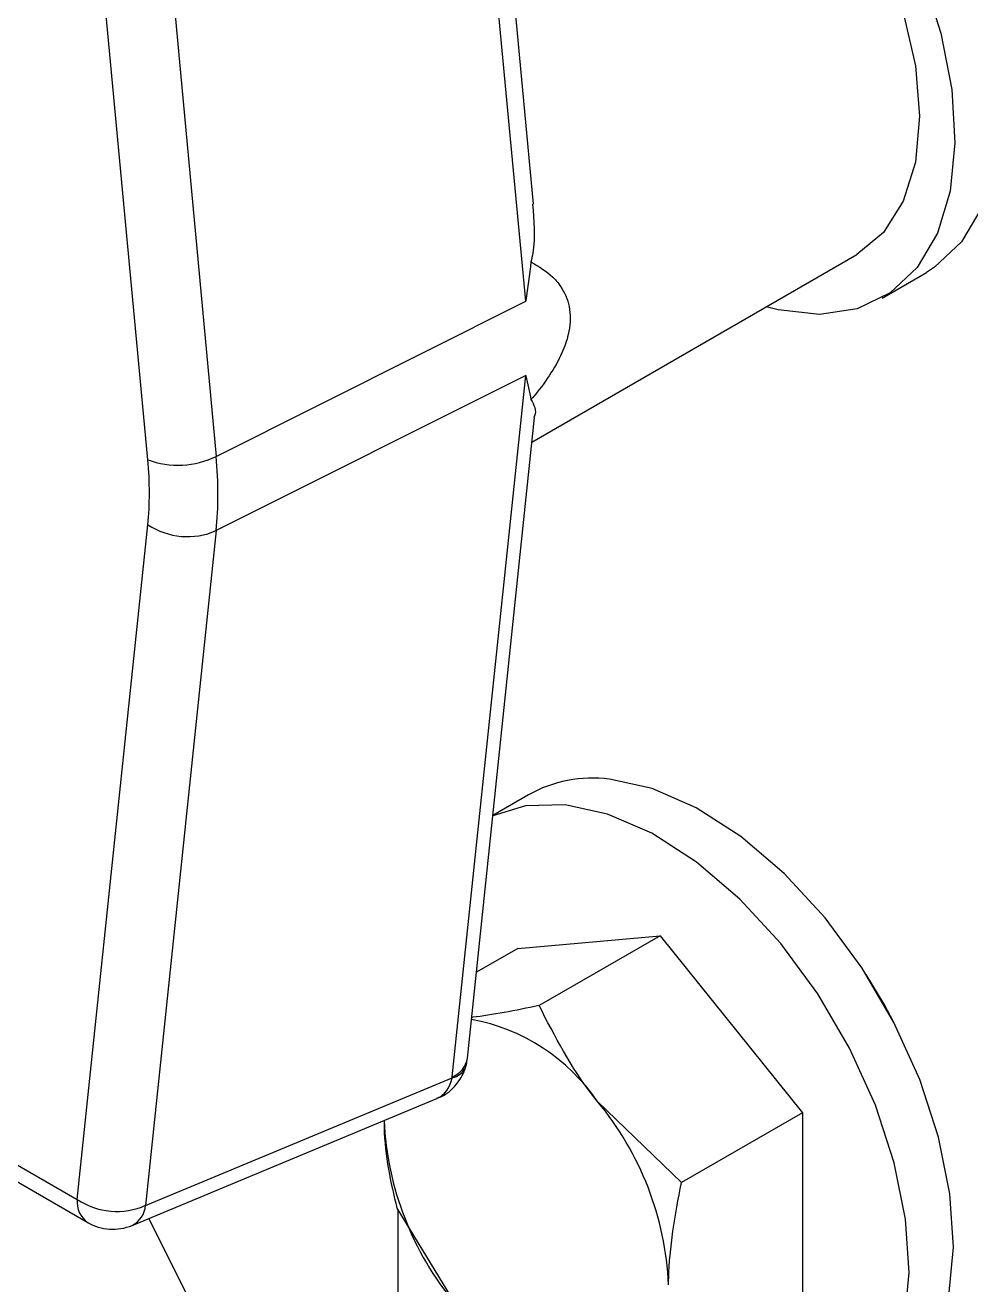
# Model space of a CAD drawing. Extents: x 7 to 135, y 1 to 99.
# Drawn here: x 93.119 to 94.294, y 11.748 to 13.313 of the extents above; entities that cross this region are included whole.
import ezdxf

# ---------------------------------------------------------------- set-up
doc = ezdxf.new("R2010")
doc.units = 0
doc.header["$MEASUREMENT"] = 0
doc.layers.add('OBJECT', color=7, linetype='CONTINUOUS')

msp = doc.modelspace()

# ---------------------------------------------------------------- linework, layer by layer
at = {"layer": 'OBJECT'}
for p, q in [((93.7504, 13.0903), (93.6682, 13.9701)), ((93.7405, 12.9697), (93.6493, 13.9462)), ((93.271, 12.7727), (93.1833, 13.7122)), ((93.2683, 13.7164), (93.356, 12.7769)), ((93.7482, 12.7945), (94.1521, 13.0277)), ((94.1833, 12.9736), (94.2385, 13.0054)), ((93.356, 12.7769), (93.7405, 12.9697)), ((93.7405, 12.8775), (93.356, 12.6847)), ((93.6493, 12.0061), (93.7405, 12.8775)), ((93.6682, 12.0293), (93.7514, 12.8251)), ((93.1833, 11.8537), (93.271, 12.692)), ((93.356, 12.6847), (93.2683, 11.8464)), ((93.7439, 12.3564), (93.6997, 12.3309)), ((93.7307, 12.1656), (93.9075, 12.1814)), ((93.9075, 12.1814), (93.7571, 12.0946)), ((93.9075, 12.1814), (94.0843, 11.9615)), ((93.7307, 12.1656), (93.6793, 12.1359)), ((93.2683, 11.8464), (93.6491, 12.0049)), ((92.9781, 11.9722), (93.1833, 11.8537)), ((93.2516, 11.8215), (93.6303, 11.9792)), ((93.9339, 11.8747), (93.8297, 11.9755)), ((94.0843, 11.9615), (93.9339, 11.8747)), ((94.0843, 11.9615), (94.0843, 11.7258)), ((92.9911, 11.9436), (93.1963, 11.8251)), ((93.5804, 11.843), (93.653, 11.724)), ((93.5822, 11.6209), (93.5822, 11.8399))]:
    msp.add_line(p, q, dxfattribs=at)
at = {"layer": 'OBJECT', "flags": 128}
for points in [[(93.801, 13.7632), (93.8106, 13.7682), (93.8546, 13.7817), (93.904, 13.7824), (93.9571, 13.7703), (94.0122, 13.7458), (94.0675, 13.7097), (94.1213, 13.6631), (94.1719, 13.6075), (94.2175, 13.5448), (94.2568, 13.4769), (94.2885, 13.4061), (94.3116, 13.3345), (94.3252, 13.2646), (94.3291, 13.1985), (94.323, 13.1383), (94.3071, 13.0861), (94.282, 13.0434), (94.2485, 13.0118), (94.2385, 13.0054)], [(93.695, 13.6833), (93.7181, 13.7106), (93.7554, 13.7364), (93.7995, 13.7499), (93.8488, 13.7506), (93.9019, 13.7385), (93.957, 13.714), (94.0124, 13.6778), (94.0662, 13.6312), (94.1167, 13.5757), (94.1624, 13.513), (94.2017, 13.4451), (94.2334, 13.3742), (94.2564, 13.3027), (94.2701, 13.2327), (94.2739, 13.1666), (94.2678, 13.1065), (94.252, 13.0543), (94.2269, 13.0116), (94.1934, 12.9799), (94.1525, 12.9602), (94.1056, 12.9531), (94.0542, 12.9588), (94.0394, 12.9626)], [(93.7771, 13.6772), (93.8173, 13.6921), (93.8631, 13.6939), (93.9129, 13.6826), (93.9646, 13.6587), (94.0163, 13.6229), (94.0661, 13.5768), (94.1119, 13.522), (94.1521, 13.4607), (94.1851, 13.3953), (94.2096, 13.3282), (94.2247, 13.2621), (94.2298, 13.1994), (94.2247, 13.1426), (94.2096, 13.0939), (94.1851, 13.0551), (94.1521, 13.0277), (94.1521, 13.0277)], [(94.1814, 11.5986), (94.1932, 11.6062), (94.2263, 11.6384), (94.251, 11.6815), (94.2664, 11.7341), (94.272, 11.7946), (94.2677, 11.8609), (94.2536, 11.931), (94.2301, 12.0026), (94.1981, 12.0734), (94.1585, 12.141), (94.1126, 12.2035), (94.0618, 12.2586), (94.0079, 12.3048), (93.9525, 12.3404), (93.8975, 12.3643), (93.8445, 12.3759)], [(93.7894, 12.344), (93.7402, 12.3427), (93.6997, 12.3302)], [(93.8584, 11.6213), (93.8899, 11.5992), (93.9453, 11.5693), (93.9995, 11.5515), (94.0508, 11.5463), (94.0974, 11.554), (94.138, 11.5743), (94.1711, 11.6065), (94.1958, 11.6497), (94.2112, 11.7023), (94.2168, 11.7628), (94.2125, 11.8291), (94.1984, 11.8992), (94.175, 11.9707), (94.1429, 12.0415), (94.1033, 12.1092), (94.0574, 12.1716), (94.0067, 12.2268), (93.9528, 12.2729), (93.8974, 12.3086), (93.8423, 12.3325), (93.7894, 12.344), (93.7894, 12.344)], [(94.1979, 12.0737), (94.1859, 12.0965), (94.1636, 12.1331)], [(93.2723, 11.8301), (93.3232, 11.7277), (93.3944, 11.6009), (93.4725, 11.4785), (93.5567, 11.3617), (93.6462, 11.2515), (93.7402, 11.1491), (93.8378, 11.0553), (93.9381, 10.971), (94.0401, 10.8971), (94.1429, 10.8342), (94.2456, 10.7829), (94.347, 10.7437)]]:
    msp.add_lwpolyline(points, dxfattribs=at)
at = {"layer": 'OBJECT'}
for centre, radius, start, end in [((93.3086, 12.8738), 0.1079, 249.6358, 296.0393), ((93.3202, 12.766), 0.0888, 236.397, 293.7528), ((93.8234, 12.2151), 0.1621, 82.5242, 119.3763), ((93.6284, 11.8376), 0.244, 34.4222, 79.4284), ((93.6455, 12.0267), 0.0221, 279.3424, 339.2607), ((93.638, 12.0346), 0.0307, 291.6924, 349.9877), ((93.5348, 11.73), 0.3837, 2.6393, 39.7721), ((93.9479, 11.9695), 0.3837, 182.6394, 219.772), ((93.2134, 11.8501), 0.0303, 173.0993, 235.5875), ((93.2325, 11.9277), 0.0888, 236.3972, 293.7524), ((93.2377, 11.8489), 0.0307, 296.8952, 355.3367), ((93.2275, 11.8792), 0.0625, 240.0027, 292.599)]:
    msp.add_arc(centre, radius, start, end, dxfattribs=at)
for centre, major_axis, ratio, start_param, end_param in [((92.9629, 12.9102), (-0.2198, 0.3789), 0.577378, 3.811433, 4.03777), ((93.0071, 12.9357), (-0.2476, 0.4349), 0.57231, 3.816377, 4.042714), ((93.6024, 12.0353), (-0.0308, 0.0546), 0.662604, 3.062266, 3.806936), ((93.6436, 12.0033), (0.00472, 0.00591), 0.543451, 5.374024, 5.580147)]:
    msp.add_ellipse(centre, major_axis=major_axis, ratio=ratio, start_param=start_param, end_param=end_param, dxfattribs=at)
for points, knots in [([(93.7489, 13.0903), (93.7508, 13.0699), (93.7531, 13.0457), (93.7479, 13.0221), (93.7471, 13.0185)], [0, 0, 0, 0, 0.843837, 1, 1, 1, 1]), ([(93.7471, 13.0185), (93.7452, 13.0023), (93.7433, 12.986), (93.7405, 12.9699), (93.7405, 12.9697)], [0, 0, 0, 0, 0.982722, 1, 1, 1, 1]), ([(93.7471, 13.0185), (93.7568, 13.0127), (93.7716, 13.0039), (93.788, 12.9837), (93.7972, 12.9603), (93.7954, 12.9316), (93.782, 12.8935), (93.7632, 12.8664), (93.7479, 12.8483), (93.7471, 12.8474)], [0, 0, 0, 0, 0.190457, 0.293194, 0.446601, 0.600717, 0.707922, 0.985532, 1, 1, 1, 1]), ([(93.7405, 12.8775), (93.7405, 12.8773), (93.7433, 12.8669), (93.7452, 12.857), (93.7471, 12.8474)], [0, 0, 0, 0, 0.017278, 1, 1, 1, 1]), ([(93.7471, 12.8474), (93.7507, 12.8408), (93.7548, 12.8333), (93.7509, 12.8258), (93.7505, 12.825)], [0, 0, 0, 0, 0.895916, 1, 1, 1, 1]), ([(93.7571, 12.0946), (93.7279, 12.0886), (93.6982, 12.0825), (93.6739, 12.0799), (93.6735, 12.0798)], [0, 0, 0, 0, 0.983709, 1, 1, 1, 1]), ([(93.8297, 11.9755), (93.8276, 11.9781), (93.798, 12.0154), (93.7768, 12.0564), (93.7571, 12.0946)], [0, 0, 0, 0, 0.070211, 1, 1, 1, 1]), ([(93.6296, 11.9797), (93.6317, 11.9803), (93.6406, 11.9829), (93.6533, 11.9941), (93.6626, 12.0078), (93.6655, 12.0167), (93.6662, 12.0189)], [0, 0, 0, 0, 0.119172, 0.498283, 0.876191, 1, 1, 1, 1]), ([(93.6662, 12.0189), (93.6664, 12.0197), (93.6673, 12.0231), (93.6678, 12.0266), (93.6682, 12.0293)], [0, 0, 0, 0, 0.233889, 1, 1, 1, 1]), ([(93.5646, 11.9518), (93.5646, 11.949), (93.5648, 11.9093), (93.5729, 11.875), (93.5804, 11.843)], [0, 0, 0, 0, 0.0702138, 1, 1, 1, 1]), ([(93.9181, 11.7477), (93.9181, 11.7505), (93.9184, 11.7904), (93.9264, 11.8341), (93.9339, 11.8747)], [0, 0, 0, 0, 0.0702138, 1, 1, 1, 1])]:
    msp.add_open_spline(points, degree=3, knots=knots, dxfattribs=at)

doc.saveas('drawing.dxf')
